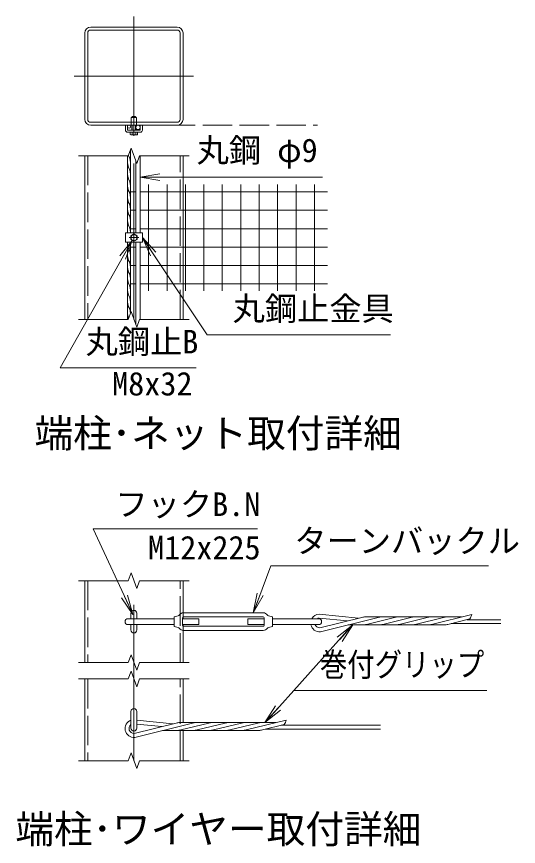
# Model space of a CAD drawing. Units: millimetres at full size; details may follow other scales. Extents: x -16800 to 16800, y -11880 to 11880.
# Drawn here: x 5866 to 9952, y 1031 to 7794 of the extents above; entities that cross this region are included whole.
import ezdxf
from ezdxf.enums import TextEntityAlignment as Align

# ---------------------------------------------------------------- set-up
doc = ezdxf.new("R2010")
doc.units = ezdxf.units.MM
doc.header["$LTSCALE"] = 40
doc.linetypes.add('DASHED', pattern=[7.5, 6, -1.5])
doc.linetypes.add('USER1', pattern=[50.8, 31.75, -6.35, 6.35, -6.35])
for name, color, linetype, lineweight in [('0-0_D-STR1', 1, 'Continuous', 18), ('0-1_D-BMK', 2, 'USER1', 13), ('0-2_D-STR3', 3, 'Continuous', 13), ('0-6_D-STR-DIM', 7, 'Continuous', 13), ('0-7_0', 7, 'Continuous', 18), ('0-9_D-STR-TXT', 7, 'Continuous', 13), ('0-A_D-STR2', 7, 'Continuous', 13), ('0-B_D-TTL-TXT', 7, 'Continuous', 13)]:
    doc.layers.add(name, color=color, linetype=linetype, lineweight=lineweight)
doc.styles.add('ＭＳ ゴシック', font='')
doc.styles.get('ＭＳ ゴシック').set_extended_font_data('MS Gothic')

# ---------------------------------------------------------------- blocks, each defined once
blk = doc.blocks.new('_Open')
at = {"layer": '0-7_0'}
blk.add_line((-40, 6.67), (0, 0), dxfattribs=at)
blk.add_lwpolyline([(-40, -6.67), (0, 0), (-40, 0)], dxfattribs=at)

msp = doc.modelspace()

# ---------------------------------------------------------------- linework, layer by layer
at = {"layer": '0-0_D-STR1'}
for p, q in [((6421.38, 7660.87), (6421.38, 6956.87)), ((6445.38, 7660.87), (6445.38, 6956.87)), ((7173.38, 7708.87), (6469.38, 7708.87)), ((7173.38, 7684.87), (6469.38, 7684.87)), ((7197.38, 6956.87), (7197.38, 7660.87)), ((7221.38, 6956.87), (7221.38, 7660.87)), ((6469.38, 6932.87), (7173.38, 6932.87)), ((6469.38, 6908.87), (7173.38, 6908.87)), ((6421.38, 6659.41), (6421.38, 5326.08)), ((7221.38, 5326.08), (7221.38, 6659.41)), ((6421.38, 3195.93), (6421.38, 2529.26)), ((7221.38, 2886.59), (7221.38, 3195.93)), ((7221.38, 2529.26), (7221.38, 2838.59)), ((6421.38, 2395.93), (6421.38, 1729.26)), ((7221.38, 2036.85), (7221.38, 2395.93)), ((7221.38, 1729.26), (7221.38, 1975.94))]:
    msp.add_line(p, q, dxfattribs=at)
at = {"layer": '0-0_D-STR1', "linetype": 'DASHED'}
for p, q in [((6445.38, 6659.41), (6445.38, 5326.08)), ((7197.38, 5326.08), (7197.38, 6659.41)), ((6445.38, 3195.93), (6445.38, 2529.26)), ((7197.38, 2529.26), (7197.38, 3195.93)), ((6445.38, 2395.93), (6445.38, 1729.26)), ((7197.38, 1729.26), (7197.38, 2395.93))]:
    msp.add_line(p, q, dxfattribs=at)
at = {"layer": '0-0_D-STR1'}
for centre, radius, start, end in [((6469.38, 7660.87), 48, 90, 180), ((6469.38, 7660.87), 24, 90, 180), ((7173.38, 7660.87), 48, 0, 90), ((7173.38, 7660.87), 24, 0, 90), ((6469.38, 6956.87), 48, 180, 270), ((6469.38, 6956.87), 24, 180, 270), ((7173.38, 6956.87), 24, 270, 0), ((7173.38, 6956.87), 48, 270, 0)]:
    msp.add_arc(centre, radius, start, end, dxfattribs=at)
at = {"layer": '0-1_D-BMK'}
for p, q in [((6821.38, 7794.37), (6821.38, 6823.37)), ((6335.89, 7308.87), (7306.88, 7308.87)), ((6821.38, 5326.08), (6821.38, 6659.41)), ((6781.38, 5992.74), (6861.38, 5992.74)), ((6821.38, 1729.26), (6821.38, 3195.93))]:
    msp.add_line(p, q, dxfattribs=at)
at = {"layer": '0-2_D-STR3'}
for p, q in [((6798.98, 6908.87), (6799.38, 6971.67)), ((6843.38, 6971.67), (6799.38, 6971.67)), ((6805.38, 6975.27), (6810.18, 6980.07)), ((6805.38, 6975.27), (6837.38, 6975.27)), ((6805.38, 6971.67), (6805.38, 6975.27)), ((6808.38, 6971.67), (6808.38, 6978.27)), ((6810.18, 6980.07), (6832.58, 6980.07)), ((6837.38, 6975.27), (6832.58, 6980.07)), ((6834.38, 6971.67), (6834.38, 6978.27)), ((6837.38, 6971.67), (6837.38, 6975.27)), ((6843.38, 6971.67), (6843.78, 6908.87)), ((6752.58, 6908.87), (6769.38, 6908.87)), ((6752.58, 6868.87), (6752.58, 6908.87)), ((6769.38, 6870.87), (6769.38, 6908.87)), ((6805.38, 6868.87), (6805.38, 6908.87)), ((6808.38, 6868.87), (6808.38, 6908.87)), ((6834.38, 6868.87), (6834.38, 6908.87)), ((6837.38, 6868.87), (6837.38, 6908.87)), ((6873.38, 6870.87), (6873.38, 6908.87)), ((6873.38, 6908.87), (6890.18, 6908.87)), ((6890.18, 6868.87), (6890.18, 6908.87)), ((6769.38, 6852.07), (6873.38, 6852.07)), ((6771.38, 6868.87), (6871.38, 6868.87)), ((6791.36, 6852.07), (6791.36, 6833.65)), ((6791.36, 6852.07), (6851.41, 6852.07)), ((6796.18, 6830.87), (6791.36, 6833.65)), ((6806.37, 6852.07), (6806.37, 6833.65)), ((6836.39, 6852.07), (6836.39, 6833.65)), ((6846.58, 6830.87), (6851.41, 6833.65)), ((6851.41, 6852.07), (6851.41, 6833.65)), ((6796.18, 6830.87), (6846.58, 6830.87)), ((6793.38, 6030.74), (6793.38, 6709.34)), ((6769.38, 6030.74), (6769.38, 6659.41)), ((6873.38, 6030.74), (6873.38, 6659.41)), ((6837.38, 6030.74), (6837.38, 6615.45)), ((6752.58, 6030.74), (6890.18, 6030.74)), ((6752.58, 6030.74), (6752.58, 5954.74)), ((6795.38, 6007.75), (6821.38, 6022.77)), ((6821.38, 6022.77), (6847.38, 6007.75)), ((6890.18, 6030.74), (6890.18, 5954.74)), ((6752.58, 5954.74), (6890.18, 5954.74)), ((6769.38, 5326.08), (6769.38, 5954.74)), ((6793.38, 5376.01), (6793.38, 5954.74)), ((6795.38, 5977.73), (6795.38, 6007.75)), ((6821.38, 5962.72), (6795.38, 5977.73)), ((6847.38, 5977.73), (6821.38, 5962.72)), ((6837.38, 5282.12), (6837.38, 5954.74)), ((6847.38, 6007.75), (6847.38, 5977.73)), ((6873.38, 5326.08), (6873.38, 5954.74)), ((6797.38, 2930.59), (6797.38, 2886.59)), ((6845.38, 2930.59), (6845.38, 2886.59)), ((7149.37, 2902.59), (7180.57, 2909.28)), ((7225.37, 2934.59), (7873.37, 2934.59)), ((8329.68, 2924.1), (8650.99, 2890.75)), ((9245.81, 2840.44), (9573.08, 2921.59)), ((6773.38, 2886.59), (7149.37, 2886.59)), ((7149.37, 2822.59), (7149.37, 2902.59)), ((7217.37, 2832.59), (7217.37, 2892.59)), ((7217.37, 2886.59), (7349.37, 2886.59)), ((7225.37, 2900.59), (7873.37, 2900.59)), ((7749.37, 2838.59), (7749.37, 2886.59)), ((7749.37, 2886.59), (7881.37, 2886.59)), ((7881.37, 2832.59), (7881.37, 2892.59)), ((7949.37, 2886.59), (8325.37, 2886.59)), ((8328.83, 2892.02), (8559.52, 2868.07)), ((8334.42, 2812.26), (8677.07, 2897.22)), ((8339.38, 2780.52), (8810.03, 2897.22)), ((9489.05, 2900.75), (8705.96, 2900.75)), ((8713.97, 2840.44), (8942.99, 2897.22)), ((8846.93, 2840.44), (9075.95, 2897.22)), ((8979.89, 2840.44), (9208.91, 2897.22)), ((9112.85, 2840.44), (9341.87, 2897.22)), ((9378.77, 2840.44), (9557.49, 2884.75)), ((9403.61, 2846.59), (9808.05, 2846.59)), ((9532.66, 2878.59), (9808.05, 2878.59)), ((6773.38, 2838.59), (7149.37, 2838.59)), ((6797.38, 2838.59), (6797.38, 2794.59)), ((6845.38, 2838.59), (6845.38, 2794.59)), ((7149.37, 2822.59), (7180.57, 2815.91)), ((7225.37, 2824.59), (7873.37, 2824.59)), ((7225.37, 2790.59), (7873.37, 2790.59)), ((7749.37, 2838.59), (7881.37, 2838.59)), ((7949.37, 2822.59), (7918.17, 2815.91)), ((7949.37, 2838.59), (8325.37, 2838.59)), ((9353.64, 2836.91), (8566.79, 2836.91)), ((6797.38, 2130.59), (6797.38, 1994.59)), ((6845.38, 2130.59), (6845.38, 1994.59)), ((6822.91, 1951.29), (7165.57, 2036.26)), ((6827.88, 1919.55), (7298.53, 2036.26)), ((6845.38, 2060.31), (7139.48, 2029.79)), ((7977.54, 2039.78), (7194.45, 2039.78)), ((7202.46, 1979.47), (7431.49, 2036.26)), ((7335.42, 1979.47), (7564.45, 2036.26)), ((7468.38, 1979.47), (7697.41, 2036.26)), ((7601.34, 1979.47), (7830.37, 2036.26)), ((7734.3, 1979.47), (8061.57, 2060.62)), ((6845.38, 2028.14), (7048.01, 2007.1)), ((7842.13, 1975.94), (7055.28, 1975.94)), ((7867.26, 1979.47), (8045.98, 2023.79)), ((7892.1, 1985.62), (8829.88, 1985.62)), ((8021.15, 2017.62), (8829.88, 2017.62))]:
    msp.add_line(p, q, dxfattribs=at)
for points in [[(6776.21, 6662.16), (6777.01, 6658.17), (6787.09, 6640.51), (6793.38, 6604.07)], [(6769.38, 6601.55), (6777.01, 6563.6), (6787.09, 6545.94), (6793.38, 6509.5)], [(6769.38, 6506.97), (6777.01, 6469.03), (6787.09, 6451.36), (6793.38, 6414.93)], [(6769.38, 6412.4), (6777.01, 6374.46), (6787.09, 6356.79), (6793.38, 6320.36)], [(6769.38, 6317.83), (6777.01, 6279.88), (6787.09, 6262.22), (6793.38, 6225.79)], [(6769.38, 6223.26), (6777.01, 6185.31), (6787.09, 6167.65), (6793.38, 6131.21)], [(6769.38, 6128.69), (6777.01, 6090.74), (6787.09, 6073.08), (6793.38, 6036.64)], [(6769.38, 5939.54), (6777.01, 5901.6), (6787.09, 5883.93), (6793.38, 5847.5)], [(6769.38, 5844.97), (6777.01, 5807.03), (6787.09, 5789.36), (6793.38, 5752.93)], [(6769.38, 5750.4), (6777.01, 5712.45), (6787.09, 5694.79), (6793.38, 5658.36)], [(6769.38, 5655.83), (6777.01, 5617.88), (6787.09, 5600.22), (6793.38, 5563.78)], [(6769.38, 5561.26), (6777.01, 5523.31), (6787.09, 5505.65), (6793.38, 5469.21)], [(6769.38, 5466.69), (6777.01, 5428.74), (6787.09, 5411.08), (6793.38, 5374.64)], [(6769.38, 5372.11), (6777.01, 5334.17), (6777.71, 5332.94)], [(7949.37, 2822.59), (7949.37, 2902.59), (7918.17, 2909.28)], [(7217.37, 2838.59), (7349.37, 2838.59), (7349.37, 2886.59)]]:
    msp.add_lwpolyline(points, dxfattribs=at)
for centre, radius in [((6781.38, 6896.87), 12), ((6855.38, 6890.87), 18), ((6821.38, 5992.74), 25)]:
    msp.add_circle(centre, radius, dxfattribs=at)
for centre, radius, start, end in [((6769.38, 6868.87), 16.8, 180, 270), ((6771.38, 6870.87), 2, 180, 270), ((6771.38, 6870.87), 2, 180, 270), ((6798.87, 6844.62), 13.29, 235.61585, 304.38415), ((6821.38, 6881.01), 49.68, 252.4121, 287.5879), ((6843.9, 6844.62), 13.29, 235.61585, 304.38415), ((6871.38, 6870.87), 2, 270, 0), ((6873.38, 6868.87), 16.8, 270, 0), ((6821.38, 2930.59), 24, 0, 180), ((7177.22, 2924.93), 16, 282.09925, 326.11888), ((7225.37, 2892.59), 42, 90, 146.11888), ((7873.37, 2892.59), 42, 33.88112, 90), ((7921.52, 2924.93), 16, 213.88112, 257.90075), ((8332.89, 2852.23), 72, 92.82496, 151.48944), ((9304.02, 3013.78), 284.43, 333.02173, 341.08588), ((6773.38, 2862.59), 24, 90, 270), ((7225.37, 2892.59), 8, 90, 180), ((7873.37, 2892.59), 8, 0, 90), ((8332.89, 2852.23), 40, 95.82544, 120.77566), ((8325.37, 2862.59), 24, 270, 90), ((8705.96, 2780.75), 120, 90, 103.92636), ((8838.92, 2780.75), 120, 90, 103.92636), ((8971.87, 2780.75), 120, 90, 103.92636), ((9104.83, 2780.75), 120, 90, 103.92636), ((9237.79, 2780.75), 120, 90, 103.92636), ((9370.75, 2780.75), 120, 90, 103.92636), ((6821.38, 2794.59), 24, 180, 0), ((7177.22, 2800.26), 16, 33.88112, 77.90075), ((7225.37, 2832.59), 42, 213.88112, 270), ((7225.37, 2832.59), 8, 180, 270), ((7873.37, 2832.59), 8, 270, 0), ((7873.37, 2832.59), 42, 270, 326.11888), ((7921.52, 2800.26), 16, 102.09925, 146.11888), ((8332.89, 2852.23), 72, 191.63319, 275.17572), ((8332.89, 2852.23), 40, 199.92759, 272.18972), ((8685.09, 2956.91), 120, 270, 283.92645), ((8818.05, 2956.91), 120, 270, 283.92645), ((8951.01, 2956.91), 120, 270, 283.92645), ((9083.97, 2956.91), 120, 270, 283.92645), ((9216.93, 2956.91), 120, 270, 283.92645), ((9349.89, 2956.91), 120, 270, 283.92645), ((6821.38, 2130.59), 24, 0, 180), ((6821.38, 1991.26), 72, 109.47138, 275.17572), ((7194.45, 1919.78), 120, 90, 103.92636), ((7327.41, 1919.78), 120, 90, 103.92636), ((7460.37, 1919.78), 120, 90, 103.92636), ((7593.33, 1919.78), 120, 90, 103.92636), ((7726.29, 1919.78), 120, 90, 103.92636), ((7859.25, 1919.78), 120, 90, 103.92636), ((7792.51, 2152.81), 284.43, 333.02173, 341.08588), ((6821.38, 1991.26), 40, 126.87024, 272.18972), ((6821.38, 1994.59), 24, 180, 0), ((7173.58, 2095.94), 120, 270, 283.92645), ((7306.54, 2095.94), 120, 270, 283.92645), ((7439.5, 2095.94), 120, 270, 283.92645), ((7572.46, 2095.94), 120, 270, 283.92645), ((7705.42, 2095.94), 120, 270, 283.92645), ((7838.38, 2095.94), 120, 270, 283.92645)]:
    msp.add_arc(centre, radius, start, end, dxfattribs=at)
at = {"layer": '0-6_D-STR-DIM'}
for p, q in [((6798.3, 6722.84), (6775.21, 6659.41)), ((6844.47, 6595.98), (6798.3, 6722.84)), ((6371.38, 6659.41), (6775.21, 6659.41)), ((6867.56, 6659.41), (6844.47, 6595.98)), ((6867.56, 6659.41), (7271.38, 6659.41)), ((6798.3, 5389.51), (6775.21, 5326.08)), ((6844.47, 5262.65), (6798.3, 5389.51)), ((6371.38, 5326.08), (6775.21, 5326.08)), ((6867.56, 5326.08), (6844.47, 5262.65)), ((6867.56, 5326.08), (7271.38, 5326.08)), ((6798.3, 3259.36), (6775.21, 3195.93)), ((6844.47, 3132.5), (6798.3, 3259.36)), ((6371.38, 3195.93), (6775.21, 3195.93)), ((6867.56, 3195.93), (6844.47, 3132.5)), ((6867.56, 3195.93), (7271.38, 3195.93)), ((6798.3, 2592.69), (6775.21, 2529.26)), ((6844.47, 2465.83), (6798.3, 2592.69)), ((6371.38, 2529.26), (6775.21, 2529.26)), ((6867.56, 2529.26), (6844.47, 2465.83)), ((6867.56, 2529.26), (7271.38, 2529.26)), ((6798.3, 2459.36), (6775.21, 2395.93)), ((6844.47, 2332.5), (6798.3, 2459.36)), ((6371.38, 2395.93), (6775.21, 2395.93)), ((6867.56, 2395.93), (6844.47, 2332.5)), ((6867.56, 2395.93), (7271.38, 2395.93)), ((6798.3, 1792.69), (6775.21, 1729.26)), ((6844.47, 1665.83), (6798.3, 1792.69)), ((6371.38, 1729.26), (6775.21, 1729.26)), ((6867.56, 1729.26), (6844.47, 1665.83)), ((6867.56, 1729.26), (7271.38, 1729.26))]:
    msp.add_line(p, q, dxfattribs=at)
at = {"layer": '0-9_D-STR-TXT'}
for p, q in [((8356.62, 6486.14), (6875.38, 6486.14)), ((8122.54, 2301.16), (7889.06, 2041.27))]:
    msp.add_line(p, q, dxfattribs=at)
for points in [[(7328.63, 4930.22), (6221.38, 4930.22), (6807.4, 5968.49)], [(8909.73, 5199.17), (7418.72, 5199.17), (6891.29, 5991.08)], [(7827.43, 3617.83), (6490.74, 3617.83), (6811.7, 2923.17)], [(9708.26, 3317.27), (7935.02, 3317.27), (7794.2, 2936.47)], [(9693.75, 2301.16), (8122.54, 2301.16), (8602.49, 2835.42)]]:
    msp.add_lwpolyline(points, dxfattribs=at)
at = {"layer": '0-A_D-STR2', "linetype": 'DASHED'}
msp.add_line((6781.38, 6908.87), (8315.44, 6908.87), dxfattribs=at)
at = {"layer": '0-A_D-STR2'}
for p, q in [((6793.38, 6365.76), (6837.38, 6365.76)), ((6873.38, 6365.76), (8398.59, 6365.76)), ((6941.21, 5560.08), (6941.21, 6425.41)), ((7091.21, 5560.08), (7091.21, 6425.41)), ((7241.21, 5560.08), (7241.21, 6425.41)), ((7391.21, 5560.08), (7391.21, 6425.41)), ((7541.21, 5560.08), (7541.21, 6425.41)), ((7691.21, 5560.08), (7691.21, 6425.41)), ((7841.21, 5560.08), (7841.21, 6425.41)), ((7991.21, 5560.08), (7991.21, 6425.41)), ((8141.21, 5560.08), (8141.21, 6425.41)), ((8291.21, 5560.08), (8291.21, 6425.41)), ((6793.38, 6215.76), (6837.38, 6215.76)), ((6873.38, 6215.76), (8398.59, 6215.76)), ((6793.38, 6065.76), (6837.38, 6065.76)), ((6873.38, 6065.76), (8398.59, 6065.76)), ((6793.38, 5915.76), (6837.38, 5915.76)), ((6873.38, 5915.76), (8398.59, 5915.76)), ((6793.38, 5765.76), (6837.38, 5765.76)), ((6873.38, 5765.76), (8398.59, 5765.76)), ((6793.38, 5615.76), (6837.38, 5615.76)), ((6873.38, 5615.76), (8398.59, 5615.76))]:
    msp.add_line(p, q, dxfattribs=at)

# ---------------------------------------------------------------- block references
at = {"layer": '0-9_D-STR-TXT', "xscale": 4, "yscale": 4}
for p, rotation in [((6873.38, 6486.14), 180), ((6808.38, 5970.23), 60.55864), ((6890.18, 5992.74), 123.66466), ((6812.54, 2921.36), 294.79941), ((7793.5, 2934.59), 249.70489), ((8603.83, 2836.91), 48.06468), ((7887.73, 2039.78), 228.06468)]:
    msp.add_blockref('_Open', p, dxfattribs=dict(at, rotation=rotation))

# ---------------------------------------------------------------- texts
at = {"layer": '0-9_D-STR-TXT', "style": 'ＭＳ ゴシック'}
for s, p in [('丸鋼 φ9', (7332.25, 6550.69)), ('丸鋼止金具', (7625.46, 5260.18)), ('丸鋼止B', (6428.12, 4990.71)), ('M8x32', (6643.95, 4648.45)), ('フックB.N', (6671.08, 3665.63)), ('ターンバックル', (8127.55, 3367.11)), ('M12x225', (6936.69, 3312.2))]:
    msp.add_text(s, height=192.4, dxfattribs=at).set_placement(p, align=Align.BOTTOM_LEFT)
at = {"layer": '0-9_D-STR-TXT', "style": 'ＭＳ ゴシック', "width": 0.85}
msp.add_text('巻付グリップ', height=192.4, dxfattribs=at).set_placement((8335.37, 2359.12), align=Align.BOTTOM_LEFT)
at = {"layer": '0-B_D-TTL-TXT', "style": 'ＭＳ ゴシック'}
for s, p in [('端柱･ネット取付詳細', (6011.81, 4213.59)), ('端柱･ワイヤー取付詳細', (5855.87, 987.21))]:
    msp.add_text(s, height=230.8, dxfattribs=at).set_placement(p, align=Align.BOTTOM_LEFT)

doc.saveas('drawing.dxf')
